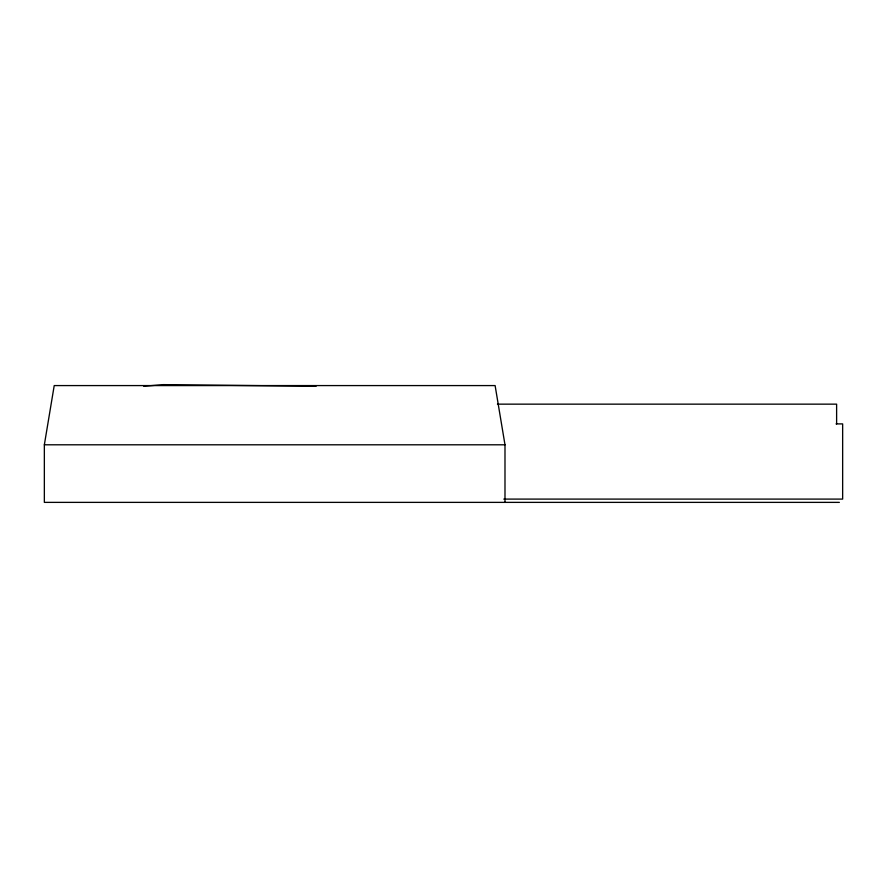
<?xml version="1.0" encoding="UTF-8"?>
<svg xmlns="http://www.w3.org/2000/svg" width="887" height="887" viewBox="0 0 887 887"><rect width="100%" height="100%" fill="white"/><g stroke="black" fill="none" stroke-linecap="round" stroke-linejoin="round"><path stroke-width="1.33" d="M839.357 502.375L44.35 502.375L44.35 444.797L54.218 385.579L495.112 385.579L504.991 444.797L504.991 502.375M143.716 386.244L163.463 384.625L316.127 386.244M497.43 404.15L836.618 404.15L836.618 423.897M836.075 423.897L842.65 423.897L842.65 499.093L503.794 499.093M44.35 444.797L504.991 444.797"/></g></svg>
